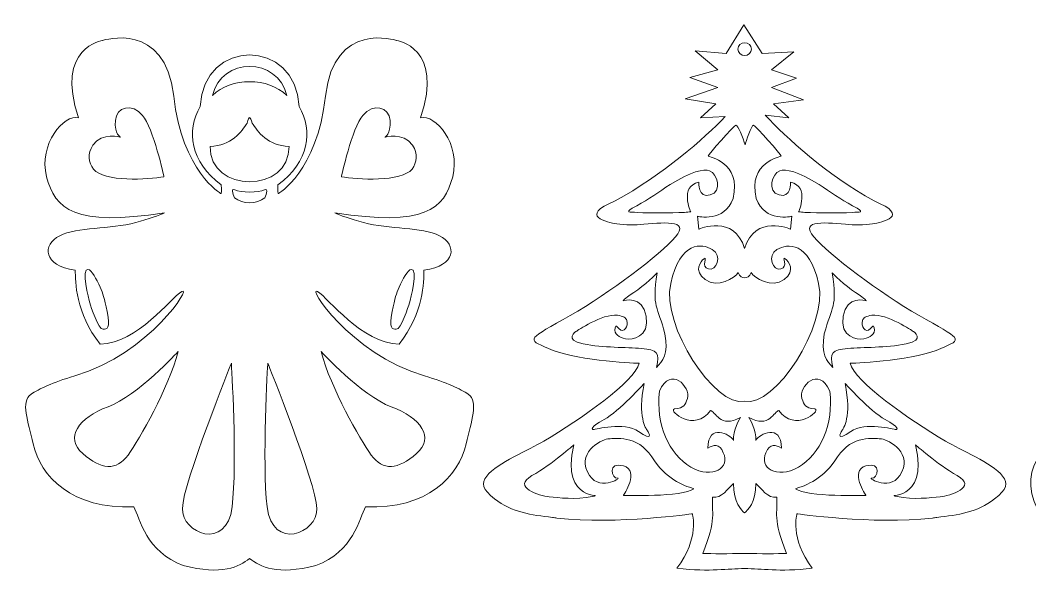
# Model space of a CAD drawing. Header units: millimetres. Extents: x -107 to 108, y -104 to 103.
# Drawn here: x -104.4 to 0.8, y 45 to 103.5 of the extents above; entities that cross this region are included whole.
import ezdxf

# ---------------------------------------------------------------- set-up
doc = ezdxf.new("R2010")
doc.units = ezdxf.units.MM
doc.header["$MEASUREMENT"] = 0
doc.layers.add('layer 1', color=7, linetype='Continuous')

msp = doc.modelspace()

# ---------------------------------------------------------------- linework, layer by layer
at = {"layer": 'layer 1', "color": 233, "lineweight": 9}
for points, knots in [([(-85.6621, 94.4556), (-87.1371, 91.9687), (-86.7101, 88.6769), (-83.4616, 86.3086), (-83.4616, 86.3086), (-83.4084, 85.6109), (-83.4803, 85.3813), (-83.4803, 85.3813), (-83.4803, 85.3813), (-83.4803, 85.3813), (-87.5479, 87.6504), (-88.419, 95.5569), (-88.419, 95.5569), (-89.2898, 103.4635), (-95.8022, 101.3603), (-95.8022, 101.3603), (-95.8022, 101.3603), (-95.8022, 101.3603), (-100.831, 100.6415), (-98.3327, 93.2788), (-98.3327, 93.2788), (-99.8539, 93.7319), (-102.546, 90.5341), (-101.6756, 87.1497), (-101.6756, 87.1497), (-100.805, 83.7654), (-98.7498, 81.9004), (-89.3905, 83.3837), (-89.3905, 83.3837), (-89.8844, 83.1267), (-91.0454, 82.7399), (-92.3779, 82.3736), (-92.3779, 82.3736), (-95.0885, 81.6283), (-98.468, 81.9491), (-100.3037, 80.9951), (-100.3037, 80.9951), (-102.1393, 80.0409), (-102.0858, 77.8617), (-98.6778, 77.4175), (-98.6778, 77.4175), (-98.6833, 76.204), (-98.6802, 72.9681), (-96.0911, 69.6908), (-96.0911, 69.6908), (-92.159, 69.8147), (-88.7353, 74.4753), (-87.591, 75.1839), (-87.591, 75.1839), (-86.4471, 75.8922), (-90.8125, 68.7656), (-98.7424, 66.3841), (-98.7424, 66.3841), (-101.0966, 65.6772), (-102.4775, 65.0303), (-103.2941, 64.4624), (-103.2941, 64.4624), (-104.4263, 63.6745), (-103.6076, 61.6781), (-103.0728, 59.2955), (-103.0728, 59.2955), (-102.3119, 55.907), (-99.0189, 52.4373), (-92.5801, 52.7357), (-92.5801, 52.7357), (-91.9818, 51.5467), (-91.2882, 48.0082), (-87.42, 46.6214), (-87.42, 46.6214), (-83.3522, 45.5509), (-81.635, 46.4771), (-80.5054, 47.3423), (-80.5054, 47.3423), (-79.3756, 46.4771), (-77.6586, 45.5509), (-73.5908, 46.6214), (-73.5908, 46.6214), (-69.7226, 48.0082), (-69.029, 51.5467), (-68.4307, 52.7357), (-68.4307, 52.7357), (-61.992, 52.4373), (-58.699, 55.907), (-57.938, 59.2955), (-57.938, 59.2955), (-57.4032, 61.6781), (-56.5845, 63.6745), (-57.7168, 64.4624), (-57.7168, 64.4624), (-58.5334, 65.0303), (-59.9143, 65.6772), (-62.2684, 66.3841), (-62.2684, 66.3841), (-70.1983, 68.7656), (-74.5638, 75.8922), (-73.4198, 75.1839), (-73.4198, 75.1839), (-72.2757, 74.4753), (-68.852, 69.8147), (-64.9198, 69.6908), (-64.9198, 69.6908), (-62.3306, 72.9681), (-62.3277, 76.204), (-62.333, 77.4175), (-62.333, 77.4175), (-58.925, 77.8617), (-58.8716, 80.0409), (-60.7072, 80.9951), (-60.7072, 80.9951), (-62.5429, 81.9491), (-65.9224, 81.6283), (-68.633, 82.3736), (-68.633, 82.3736), (-69.9654, 82.7399), (-71.1265, 83.1267), (-71.6204, 83.3837), (-71.6204, 83.3837), (-62.261, 81.9004), (-60.2059, 83.7654), (-59.3354, 87.1497), (-59.3354, 87.1497), (-58.4648, 90.5341), (-61.157, 93.7319), (-62.6782, 93.2788), (-62.6782, 93.2788), (-60.1799, 100.6415), (-65.2086, 101.3603), (-65.2086, 101.3603), (-65.2086, 101.3603), (-65.2086, 101.3603), (-71.721, 103.4635), (-72.5919, 95.5569), (-72.5919, 95.5569), (-73.463, 87.6504), (-77.5306, 85.3813), (-77.5306, 85.3813), (-77.5306, 85.3813), (-77.5306, 85.3813), (-77.6024, 85.6109), (-77.5492, 86.3086), (-77.5492, 86.3086), (-74.3008, 88.6769), (-73.8737, 91.9687), (-75.3488, 94.4556), (-75.3488, 94.4556), (-75.6649, 101.6347), (-85.3459, 101.6342), (-85.6621, 94.4556)], [0, 0, 0, 0, 0.02631579, 0.02631579, 0.02631579, 0.02631579, 0.05263158, 0.05263158, 0.05263158, 0.05263158, 0.07894737, 0.07894737, 0.07894737, 0.07894737, 0.10526316, 0.10526316, 0.10526316, 0.10526316, 0.13157895, 0.13157895, 0.13157895, 0.13157895, 0.15789474, 0.15789474, 0.15789474, 0.15789474, 0.18421053, 0.18421053, 0.18421053, 0.18421053, 0.21052632, 0.21052632, 0.21052632, 0.21052632, 0.23684211, 0.23684211, 0.23684211, 0.23684211, 0.26315789, 0.26315789, 0.26315789, 0.26315789, 0.28947368, 0.28947368, 0.28947368, 0.28947368, 0.31578947, 0.31578947, 0.31578947, 0.31578947, 0.34210526, 0.34210526, 0.34210526, 0.34210526, 0.36842105, 0.36842105, 0.36842105, 0.36842105, 0.39473684, 0.39473684, 0.39473684, 0.39473684, 0.42105263, 0.42105263, 0.42105263, 0.42105263, 0.44736842, 0.44736842, 0.44736842, 0.44736842, 0.47368421, 0.47368421, 0.47368421, 0.47368421, 0.5, 0.5, 0.5, 0.5, 0.52631579, 0.52631579, 0.52631579, 0.52631579, 0.55263158, 0.55263158, 0.55263158, 0.55263158, 0.57894737, 0.57894737, 0.57894737, 0.57894737, 0.60526316, 0.60526316, 0.60526316, 0.60526316, 0.63157895, 0.63157895, 0.63157895, 0.63157895, 0.65789474, 0.65789474, 0.65789474, 0.65789474, 0.68421053, 0.68421053, 0.68421053, 0.68421053, 0.71052632, 0.71052632, 0.71052632, 0.71052632, 0.73684211, 0.73684211, 0.73684211, 0.73684211, 0.76315789, 0.76315789, 0.76315789, 0.76315789, 0.78947368, 0.78947368, 0.78947368, 0.78947368, 0.81578947, 0.81578947, 0.81578947, 0.81578947, 0.84210526, 0.84210526, 0.84210526, 0.84210526, 0.86842105, 0.86842105, 0.86842105, 0.86842105, 0.89473684, 0.89473684, 0.89473684, 0.89473684, 0.92105263, 0.92105263, 0.92105263, 0.92105263, 0.94736842, 0.94736842, 0.94736842, 0.94736842, 1, 1, 1, 1]), ([(-76.6381, 95.6214), (-77.5641, 99.642), (-83.4467, 99.6418), (-84.3727, 95.6214), (-84.3727, 95.6214), (-82.4508, 97.532), (-78.5601, 97.5315), (-76.6381, 95.6214)], [0, 0, 0, 0, 0.33333333, 0.33333333, 0.33333333, 0.33333333, 1, 1, 1, 1]), ([(-89.4375, 87.1431), (-89.4375, 87.1431), (-90.5507, 92.2256), (-91.658, 93.5398), (-91.658, 93.5398), (-92.7653, 94.8539), (-94.401, 94.4329), (-94.5052, 92.9965), (-94.5052, 92.9965), (-94.6096, 91.5602), (-93.9561, 91.2586), (-93.9561, 91.2586), (-93.9561, 91.2586), (-93.9561, 91.2586), (-95.8593, 91.8546), (-96.8545, 90.426), (-96.8545, 90.426), (-97.4454, 89.5778), (-97.3112, 88.6016), (-96.7952, 87.9411), (-96.7952, 87.9411), (-95.7288, 86.5755), (-91.0466, 86.8505), (-89.4375, 87.1431)], [0, 0, 0, 0, 0.14285714, 0.14285714, 0.14285714, 0.14285714, 0.28571429, 0.28571429, 0.28571429, 0.28571429, 0.42857143, 0.42857143, 0.42857143, 0.42857143, 0.57142857, 0.57142857, 0.57142857, 0.57142857, 0.71428571, 0.71428571, 0.71428571, 0.71428571, 1, 1, 1, 1]), ([(-70.9343, 87.1431), (-70.9343, 87.1431), (-69.8212, 92.2256), (-68.7138, 93.5398), (-68.7138, 93.5398), (-67.6065, 94.8539), (-65.9708, 94.4329), (-65.8666, 92.9965), (-65.8666, 92.9965), (-65.7623, 91.5602), (-66.4158, 91.2586), (-66.4158, 91.2586), (-66.4158, 91.2586), (-66.4158, 91.2586), (-64.5125, 91.8546), (-63.5173, 90.426), (-63.5173, 90.426), (-62.9265, 89.5778), (-63.0606, 88.6016), (-63.5766, 87.9411), (-63.5766, 87.9411), (-64.6431, 86.5755), (-69.3251, 86.8505), (-70.9343, 87.1431)], [0, 0, 0, 0, 0.14285714, 0.14285714, 0.14285714, 0.14285714, 0.28571429, 0.28571429, 0.28571429, 0.28571429, 0.42857143, 0.42857143, 0.42857143, 0.42857143, 0.57142857, 0.57142857, 0.57142857, 0.57142857, 0.71428571, 0.71428571, 0.71428571, 0.71428571, 1, 1, 1, 1]), ([(-80.2317, 92.7449), (-79.7252, 91.8587), (-78.5458, 90.3419), (-76.3973, 90.3066), (-76.3973, 90.3066), (-76.2778, 85.4006), (-84.7331, 85.4003), (-84.6137, 90.3066), (-84.6137, 90.3066), (-82.465, 90.3419), (-81.2857, 91.8587), (-80.7792, 92.7449), (-80.7792, 92.7449), (-80.4873, 93.5377), (-80.4904, 93.4463), (-80.2317, 92.7449)], [0, 0, 0, 0, 0.2, 0.2, 0.2, 0.2, 0.4, 0.4, 0.4, 0.4, 0.6, 0.6, 0.6, 0.6, 1, 1, 1, 1]), ([(-78.9588, 85.7824), (-78.4461, 86.0579), (-78.922, 84.9558), (-78.922, 84.9558), (-78.922, 84.9558), (-79.7937, 84.2568), (-81.2173, 84.2566), (-82.0888, 84.9558), (-82.0888, 84.9558), (-82.0888, 84.9558), (-82.5648, 86.0579), (-82.052, 85.7824), (-82.052, 85.7824), (-81.4459, 85.4568), (-79.5647, 85.4566), (-78.9588, 85.7824)], [0, 0, 0, 0, 0.2, 0.2, 0.2, 0.2, 0.4, 0.4, 0.4, 0.4, 0.6, 0.6, 0.6, 0.6, 1, 1, 1, 1]), ([(-96.0875, 75.6338), (-96.4777, 76.4887), (-96.9797, 77.4188), (-97.3589, 77.4869), (-97.3589, 77.4869), (-98.0729, 77.6154), (-97.2859, 74.3642), (-97.1759, 73.9968), (-97.1759, 73.9968), (-97.0659, 73.6293), (-96.2602, 71.1864), (-95.7842, 71.2415), (-95.7842, 71.2415), (-95.3752, 71.2886), (-94.9907, 71.2572), (-95.3687, 73.0982), (-95.3687, 73.0982), (-95.6629, 74.5304), (-95.7838, 74.9687), (-96.0875, 75.6338)], [0, 0, 0, 0, 0.16666667, 0.16666667, 0.16666667, 0.16666667, 0.33333333, 0.33333333, 0.33333333, 0.33333333, 0.5, 0.5, 0.5, 0.5, 0.66666667, 0.66666667, 0.66666667, 0.66666667, 1, 1, 1, 1]), ([(-64.9234, 75.6338), (-64.5331, 76.4887), (-64.0312, 77.4188), (-63.6519, 77.4869), (-63.6519, 77.4869), (-62.9379, 77.6154), (-63.725, 74.3642), (-63.835, 73.9968), (-63.835, 73.9968), (-63.945, 73.6293), (-64.7507, 71.1864), (-65.2267, 71.2415), (-65.2267, 71.2415), (-65.6357, 71.2886), (-66.0201, 71.2572), (-65.6421, 73.0982), (-65.6421, 73.0982), (-65.348, 74.5304), (-65.2271, 74.9687), (-64.9234, 75.6338)], [0, 0, 0, 0, 0.16666667, 0.16666667, 0.16666667, 0.16666667, 0.33333333, 0.33333333, 0.33333333, 0.33333333, 0.5, 0.5, 0.5, 0.5, 0.66666667, 0.66666667, 0.66666667, 0.66666667, 1, 1, 1, 1]), ([(-87.947, 68.9268), (-87.947, 68.9268), (-92.1951, 64.2979), (-95.2714, 63.159), (-95.2714, 63.159), (-98.3477, 62.0199), (-99.8125, 59.9258), (-97.9083, 58.2727), (-97.9083, 58.2727), (-96.0039, 56.6195), (-94.3926, 56.4356), (-93.184, 58.1257), (-93.184, 58.1257), (-91.9754, 59.8158), (-88.9723, 65.0692), (-87.947, 68.9268)], [0, 0, 0, 0, 0.2, 0.2, 0.2, 0.2, 0.4, 0.4, 0.4, 0.4, 0.6, 0.6, 0.6, 0.6, 1, 1, 1, 1]), ([(-73.0639, 68.9268), (-73.0639, 68.9268), (-68.8158, 64.2979), (-65.7394, 63.159), (-65.7394, 63.159), (-62.6631, 62.0199), (-61.1983, 59.9258), (-63.1026, 58.2727), (-63.1026, 58.2727), (-65.0069, 56.6195), (-66.6183, 56.4356), (-67.8269, 58.1257), (-67.8269, 58.1257), (-69.0355, 59.8158), (-72.0386, 65.0692), (-73.0639, 68.9268)], [0, 0, 0, 0, 0.2, 0.2, 0.2, 0.2, 0.4, 0.4, 0.4, 0.4, 0.6, 0.6, 0.6, 0.6, 1, 1, 1, 1]), ([(-82.4046, 67.6977), (-82.4046, 67.6977), (-87.447, 55.2011), (-87.5202, 52.5702), (-87.5202, 52.5702), (-87.5933, 49.9393), (-82.8874, 48.112), (-82.3315, 52.7164), (-82.3315, 52.7164), (-81.7756, 57.3208), (-82.4046, 67.6977), (-82.4046, 67.6977)], [0, 0, 0, 0, 0.25, 0.25, 0.25, 0.25, 0.5, 0.5, 0.5, 0.5, 1, 1, 1, 1]), ([(-78.6062, 67.6977), (-78.6062, 67.6977), (-73.5638, 55.2011), (-73.4907, 52.5702), (-73.4907, 52.5702), (-73.4176, 49.9393), (-78.1234, 48.112), (-78.6793, 52.7164), (-78.6793, 52.7164), (-79.2353, 57.3208), (-78.6062, 67.6977), (-78.6062, 67.6977)], [0, 0, 0, 0, 0.25, 0.25, 0.25, 0.25, 0.5, 0.5, 0.5, 0.5, 1, 1, 1, 1])]:
    msp.add_open_spline(points, degree=3, knots=knots, dxfattribs=at)
at = {"layer": 'layer 1', "color": 242, "lineweight": 9}
for points, knots in [([(-35.9482, 46.3189), (-32.3501, 45.9299), (-30.6908, 46.295), (-28.8904, 46.295), (-28.8904, 46.295), (-27.09, 46.295), (-25.4371, 45.9299), (-21.8389, 46.3189), (-21.8389, 46.3189), (-24.2186, 49.4832), (-23.4352, 52.0063), (-23.4352, 52.0063), (-23.4352, 52.0063), (-23.4352, 52.0063), (-15.6041, 50.8633), (-9.315, 51.5642), (-9.315, 51.5642), (-9.164, 51.5809), (-9.0137, 51.599), (-8.8648, 51.6179), (-8.8648, 51.6179), (-6.6174, 51.904), (-4.67, 52.1212), (-2.8281, 53.5665), (-2.8281, 53.5665), (-1.5623, 54.5599), (-1.3703, 55.1775), (-1.9966, 55.9392), (-1.9966, 55.9392), (-3.1307, 57.3185), (-6.3923, 58.6638), (-7.9556, 59.5824), (-7.9556, 59.5824), (-11.8646, 61.8795), (-17.367, 65.7685), (-17.9072, 67.6953), (-17.9072, 67.6953), (-17.9072, 67.6953), (-11.7086, 67.9258), (-8.9394, 69.0422), (-8.9394, 69.0422), (-6.1705, 70.1589), (-6.0537, 70.0763), (-9.965, 72.2455), (-9.965, 72.2455), (-13.8762, 74.4146), (-19.2878, 78.3707), (-21.3346, 80.4899), (-21.3346, 80.4899), (-23.5208, 82.6491), (-20.7926, 82.4026), (-18.3686, 82.1873), (-18.3686, 82.1873), (-17.4991, 82.11), (-16.4313, 82.1096), (-15.5559, 82.2417), (-15.5559, 82.2417), (-14.6005, 82.3858), (-11.4789, 83.0118), (-15.4043, 84.6241), (-15.4043, 84.6241), (-20.3373, 87.3404), (-24.5985, 91.2622), (-26.7383, 93.56), (-26.7383, 93.56), (-26.7383, 93.56), (-24.2861, 93.2717), (-24.2861, 93.2717), (-24.2861, 93.2717), (-24.2861, 93.2717), (-25.8742, 94.7434), (-25.8742, 94.7434), (-25.8742, 94.7434), (-25.8742, 94.7434), (-22.7432, 95.1691), (-22.7432, 95.1691), (-22.7432, 95.1691), (-22.7432, 95.1691), (-26.1061, 96.4565), (-26.1061, 96.4565), (-26.1061, 96.4565), (-26.1061, 96.4565), (-23.485, 97.4148), (-23.485, 97.4148), (-23.485, 97.4148), (-23.485, 97.4148), (-26.0837, 98.2763), (-26.0837, 98.2763), (-26.0837, 98.2763), (-26.0837, 98.2763), (-23.775, 100.1617), (-23.775, 100.1617), (-23.775, 100.1617), (-23.775, 100.1617), (-27.066, 99.9797), (-27.066, 99.9797), (-27.066, 99.9797), (-27.066, 99.9797), (-28.9697, 102.981), (-28.9697, 102.981), (-28.9697, 102.981), (-28.9697, 102.981), (-30.8206, 99.9797), (-30.8206, 99.9797), (-30.8206, 99.9797), (-30.8206, 99.9797), (-34.0463, 100.28), (-34.0463, 100.28), (-34.0463, 100.28), (-34.0463, 100.28), (-31.6834, 98.2962), (-31.6834, 98.2962), (-31.6834, 98.2962), (-31.6834, 98.2962), (-34.6203, 97.4748), (-34.6203, 97.4748), (-34.6203, 97.4748), (-34.6203, 97.4748), (-31.6812, 96.4565), (-31.6812, 96.4565), (-31.6812, 96.4565), (-31.6812, 96.4565), (-35.1108, 95.2759), (-35.1108, 95.2759), (-35.1108, 95.2759), (-35.1108, 95.2759), (-31.913, 94.7434), (-31.913, 94.7434), (-31.913, 94.7434), (-31.913, 94.7434), (-33.5011, 93.2717), (-33.5011, 93.2717), (-33.5011, 93.2717), (-33.5011, 93.2717), (-30.9291, 93.4261), (-30.9291, 93.4261), (-30.9291, 93.4261), (-33.0689, 91.1281), (-37.4499, 87.3404), (-42.3829, 84.6241), (-42.3829, 84.6241), (-46.3083, 83.0118), (-43.1866, 82.3858), (-42.2313, 82.2417), (-42.2313, 82.2417), (-41.3558, 82.1096), (-40.2881, 82.11), (-39.4187, 82.1873), (-39.4187, 82.1873), (-36.9945, 82.4026), (-34.2664, 82.6491), (-36.4525, 80.4899), (-36.4525, 80.4899), (-38.4994, 78.3707), (-43.9109, 74.4146), (-47.8223, 72.2455), (-47.8223, 72.2455), (-51.7336, 70.0763), (-51.6167, 70.1589), (-48.8476, 69.0422), (-48.8476, 69.0422), (-46.0786, 67.9258), (-39.8799, 67.6953), (-39.8799, 67.6953), (-39.8799, 67.6953), (-40.4202, 65.7685), (-45.9227, 61.8795), (-49.8315, 59.5824), (-49.8315, 59.5824), (-51.395, 58.6638), (-54.6565, 57.3185), (-55.7906, 55.9392), (-55.7906, 55.9392), (-56.4169, 55.1775), (-56.2248, 54.5599), (-54.959, 53.5665), (-54.959, 53.5665), (-53.1171, 52.1212), (-51.1699, 51.904), (-48.9224, 51.6179), (-48.9224, 51.6179), (-48.7735, 51.599), (-48.6232, 51.5809), (-48.4722, 51.5642), (-48.4722, 51.5642), (-42.1831, 50.8633), (-34.352, 52.0063), (-34.352, 52.0063), (-34.352, 52.0063), (-34.352, 52.0063), (-33.5687, 49.4832), (-35.9482, 46.3189)], [0, 0, 0, 0, 0.02040816, 0.02040816, 0.02040816, 0.02040816, 0.04081633, 0.04081633, 0.04081633, 0.04081633, 0.06122449, 0.06122449, 0.06122449, 0.06122449, 0.08163265, 0.08163265, 0.08163265, 0.08163265, 0.10204082, 0.10204082, 0.10204082, 0.10204082, 0.12244898, 0.12244898, 0.12244898, 0.12244898, 0.14285714, 0.14285714, 0.14285714, 0.14285714, 0.16326531, 0.16326531, 0.16326531, 0.16326531, 0.18367347, 0.18367347, 0.18367347, 0.18367347, 0.20408163, 0.20408163, 0.20408163, 0.20408163, 0.2244898, 0.2244898, 0.2244898, 0.2244898, 0.24489796, 0.24489796, 0.24489796, 0.24489796, 0.26530612, 0.26530612, 0.26530612, 0.26530612, 0.28571429, 0.28571429, 0.28571429, 0.28571429, 0.30612245, 0.30612245, 0.30612245, 0.30612245, 0.32653061, 0.32653061, 0.32653061, 0.32653061, 0.34693878, 0.34693878, 0.34693878, 0.34693878, 0.36734694, 0.36734694, 0.36734694, 0.36734694, 0.3877551, 0.3877551, 0.3877551, 0.3877551, 0.40816327, 0.40816327, 0.40816327, 0.40816327, 0.42857143, 0.42857143, 0.42857143, 0.42857143, 0.44897959, 0.44897959, 0.44897959, 0.44897959, 0.46938776, 0.46938776, 0.46938776, 0.46938776, 0.48979592, 0.48979592, 0.48979592, 0.48979592, 0.51020408, 0.51020408, 0.51020408, 0.51020408, 0.53061224, 0.53061224, 0.53061224, 0.53061224, 0.55102041, 0.55102041, 0.55102041, 0.55102041, 0.57142857, 0.57142857, 0.57142857, 0.57142857, 0.59183673, 0.59183673, 0.59183673, 0.59183673, 0.6122449, 0.6122449, 0.6122449, 0.6122449, 0.63265306, 0.63265306, 0.63265306, 0.63265306, 0.65306122, 0.65306122, 0.65306122, 0.65306122, 0.67346939, 0.67346939, 0.67346939, 0.67346939, 0.69387755, 0.69387755, 0.69387755, 0.69387755, 0.71428571, 0.71428571, 0.71428571, 0.71428571, 0.73469388, 0.73469388, 0.73469388, 0.73469388, 0.75510204, 0.75510204, 0.75510204, 0.75510204, 0.7755102, 0.7755102, 0.7755102, 0.7755102, 0.79591837, 0.79591837, 0.79591837, 0.79591837, 0.81632653, 0.81632653, 0.81632653, 0.81632653, 0.83673469, 0.83673469, 0.83673469, 0.83673469, 0.85714286, 0.85714286, 0.85714286, 0.85714286, 0.87755102, 0.87755102, 0.87755102, 0.87755102, 0.89795918, 0.89795918, 0.89795918, 0.89795918, 0.91836735, 0.91836735, 0.91836735, 0.91836735, 0.93877551, 0.93877551, 0.93877551, 0.93877551, 0.95918367, 0.95918367, 0.95918367, 0.95918367, 1, 1, 1, 1]), ([(-28.8935, 101.1171), (-28.5074, 101.1171), (-28.1945, 100.8173), (-28.1945, 100.4477), (-28.1945, 100.4477), (-28.1945, 100.0781), (-28.5074, 99.7785), (-28.8935, 99.7785), (-28.8935, 99.7785), (-29.2796, 99.7785), (-29.5926, 100.0781), (-29.5926, 100.4477), (-29.5926, 100.4477), (-29.5926, 100.8173), (-29.2796, 101.1171), (-28.8935, 101.1171)], [0, 0, 0, 0, 0.2, 0.2, 0.2, 0.2, 0.4, 0.4, 0.4, 0.4, 0.6, 0.6, 0.6, 0.6, 1, 1, 1, 1]), ([(-27.9798, 92.5153), (-27.7424, 92.4689), (-25.0795, 89.4041), (-25.0822, 89.3044), (-25.0822, 89.3044), (-25.0848, 89.2047), (-28.6154, 88.7437), (-27.6873, 84.8683), (-27.6873, 84.8683), (-26.8029, 82.3309), (-23.966, 83.0217), (-23.966, 83.0217), (-23.966, 83.0217), (-23.966, 83.0217), (-24.1212, 81.6762), (-24.1212, 81.6762), (-24.1212, 81.6762), (-24.1212, 81.6762), (-27.8067, 83.3095), (-28.8968, 79.6519), (-28.8968, 79.6519), (-29.9868, 83.3095), (-33.666, 81.6762), (-33.666, 81.6762), (-33.666, 81.6762), (-33.666, 81.6762), (-33.8211, 83.0217), (-33.8211, 83.0217), (-33.8211, 83.0217), (-33.8211, 83.0217), (-30.9843, 82.3309), (-30.0998, 84.8683), (-30.0998, 84.8683), (-29.1717, 88.7437), (-32.7023, 89.2047), (-32.705, 89.3044), (-32.705, 89.3044), (-32.7077, 89.4041), (-30.0448, 92.4689), (-29.8073, 92.5153), (-29.8073, 92.5153), (-29.6442, 92.547), (-29.0351, 91.2004), (-28.8527, 90.4519), (-28.8527, 90.4519), (-28.7868, 90.8044), (-28.1428, 92.547), (-27.9798, 92.5153)], [0, 0, 0, 0, 0.07692308, 0.07692308, 0.07692308, 0.07692308, 0.15384615, 0.15384615, 0.15384615, 0.15384615, 0.23076923, 0.23076923, 0.23076923, 0.23076923, 0.30769231, 0.30769231, 0.30769231, 0.30769231, 0.38461538, 0.38461538, 0.38461538, 0.38461538, 0.46153846, 0.46153846, 0.46153846, 0.46153846, 0.53846154, 0.53846154, 0.53846154, 0.53846154, 0.61538462, 0.61538462, 0.61538462, 0.61538462, 0.69230769, 0.69230769, 0.69230769, 0.69230769, 0.76923077, 0.76923077, 0.76923077, 0.76923077, 0.84615385, 0.84615385, 0.84615385, 0.84615385, 1, 1, 1, 1]), ([(-33.6659, 86.5646), (-33.6659, 86.5646), (-33.7594, 84.8658), (-32.4765, 85.2396), (-32.4765, 85.2396), (-31.1935, 85.6133), (-31.7608, 87.474), (-32.5445, 87.7721), (-32.5445, 87.7721), (-33.1495, 87.9911), (-34.4799, 87.7025), (-36.6528, 86.3298), (-36.6528, 86.3298), (-37.8481, 85.5749), (-38.8944, 84.782), (-40.1486, 84.123), (-40.1486, 84.123), (-41.653, 83.3327), (-40.8247, 83.4898), (-40.1061, 83.4182), (-40.1061, 83.4182), (-38.4864, 83.3136), (-36.7912, 83.3907), (-35.155, 83.4268), (-35.155, 83.4268), (-34.9385, 83.4314), (-34.727, 83.4714), (-34.5183, 83.4885), (-34.5183, 83.4885), (-34.5183, 83.4885), (-35.7236, 86.1501), (-33.6659, 86.5646)], [0, 0, 0, 0, 0.11111111, 0.11111111, 0.11111111, 0.11111111, 0.22222222, 0.22222222, 0.22222222, 0.22222222, 0.33333333, 0.33333333, 0.33333333, 0.33333333, 0.44444444, 0.44444444, 0.44444444, 0.44444444, 0.55555556, 0.55555556, 0.55555556, 0.55555556, 0.66666667, 0.66666667, 0.66666667, 0.66666667, 0.77777778, 0.77777778, 0.77777778, 0.77777778, 1, 1, 1, 1]), ([(-24.1213, 86.5646), (-24.1213, 86.5646), (-24.0276, 84.8658), (-25.3107, 85.2396), (-25.3107, 85.2396), (-26.5936, 85.6133), (-26.0264, 87.474), (-25.2427, 87.7721), (-25.2427, 87.7721), (-24.6377, 87.9911), (-23.3073, 87.7025), (-21.1345, 86.3298), (-21.1345, 86.3298), (-19.939, 85.5749), (-18.8929, 84.782), (-17.6386, 84.123), (-17.6386, 84.123), (-16.1342, 83.3327), (-16.9625, 83.4898), (-17.6811, 83.4182), (-17.6811, 83.4182), (-19.3008, 83.3136), (-20.9959, 83.3907), (-22.6321, 83.4268), (-22.6321, 83.4268), (-22.8486, 83.4314), (-23.0601, 83.4714), (-23.2689, 83.4885), (-23.2689, 83.4885), (-23.2689, 83.4885), (-22.0636, 86.1501), (-24.1213, 86.5646)], [0, 0, 0, 0, 0.11111111, 0.11111111, 0.11111111, 0.11111111, 0.22222222, 0.22222222, 0.22222222, 0.22222222, 0.33333333, 0.33333333, 0.33333333, 0.33333333, 0.44444444, 0.44444444, 0.44444444, 0.44444444, 0.55555556, 0.55555556, 0.55555556, 0.55555556, 0.66666667, 0.66666667, 0.66666667, 0.66666667, 0.77777778, 0.77777778, 0.77777778, 0.77777778, 1, 1, 1, 1]), ([(-28.8904, 76.6072), (-28.6519, 76.5857), (-28.4025, 76.7087), (-28.2132, 77.1557), (-28.2132, 77.1557), (-27.9103, 76.557), (-26.0502, 75.4811), (-24.7916, 76.4251), (-24.7916, 76.4251), (-23.5327, 77.369), (-24.2828, 78.3272), (-24.6735, 78.597), (-24.6735, 78.597), (-25.0641, 78.867), (-24.2978, 77.7686), (-25.1199, 77.5314), (-25.1199, 77.5314), (-25.9418, 77.2941), (-26.5948, 78.908), (-25.523, 79.5579), (-25.523, 79.5579), (-24.4512, 80.2076), (-22.1855, 80.4195), (-21.1821, 76.0088), (-21.1821, 76.0088), (-20.1786, 71.5983), (-25.7846, 63.0455), (-28.8968, 63.7325), (-28.8968, 63.7325), (-32.0091, 63.0455), (-37.5979, 71.645), (-36.6051, 76.0088), (-36.6051, 76.0088), (-35.591, 80.4663), (-33.3361, 80.2076), (-32.2641, 79.5579), (-32.2641, 79.5579), (-31.1924, 78.908), (-31.8453, 77.2941), (-32.6673, 77.5314), (-32.6673, 77.5314), (-33.4893, 77.7686), (-32.723, 78.867), (-33.1137, 78.597), (-33.1137, 78.597), (-33.5044, 78.3272), (-34.2544, 77.369), (-32.9957, 76.4251), (-32.9957, 76.4251), (-31.737, 75.4811), (-29.8768, 76.557), (-29.5738, 77.1557), (-29.5738, 77.1557), (-29.3846, 76.7087), (-29.1287, 76.5857), (-28.8904, 76.6072)], [0, 0, 0, 0, 0.06666667, 0.06666667, 0.06666667, 0.06666667, 0.13333333, 0.13333333, 0.13333333, 0.13333333, 0.2, 0.2, 0.2, 0.2, 0.26666667, 0.26666667, 0.26666667, 0.26666667, 0.33333333, 0.33333333, 0.33333333, 0.33333333, 0.4, 0.4, 0.4, 0.4, 0.46666667, 0.46666667, 0.46666667, 0.46666667, 0.53333333, 0.53333333, 0.53333333, 0.53333333, 0.6, 0.6, 0.6, 0.6, 0.66666667, 0.66666667, 0.66666667, 0.66666667, 0.73333333, 0.73333333, 0.73333333, 0.73333333, 0.8, 0.8, 0.8, 0.8, 0.86666667, 0.86666667, 0.86666667, 0.86666667, 1, 1, 1, 1]), ([(-38.027, 77.1082), (-38.027, 77.1082), (-39.3438, 75.7755), (-40.4587, 75.0672), (-40.4587, 75.0672), (-41.5737, 74.3588), (-41.55, 74.2198), (-41.55, 74.2198), (-41.55, 74.2198), (-41.55, 74.2198), (-39.5374, 74.8326), (-39.1594, 72.6076), (-39.1594, 72.6076), (-38.7813, 70.3828), (-40.6439, 70.1132), (-41.3043, 70.2552), (-41.3043, 70.2552), (-41.9646, 70.3971), (-42.5491, 70.6806), (-42.3894, 71.4034), (-42.3894, 71.4034), (-42.3046, 71.7873), (-42.2172, 71.5099), (-42.0079, 71.307), (-42.0079, 71.307), (-41.4402, 70.7565), (-41.0108, 71.593), (-41.1655, 72.1449), (-41.1655, 72.1449), (-41.2408, 72.414), (-41.5715, 72.6197), (-42.166, 72.7066), (-42.166, 72.7066), (-43.7224, 72.8842), (-46.4377, 71.0352), (-46.4377, 71.0352), (-46.4377, 71.0352), (-46.4377, 71.0352), (-47.8658, 70.1388), (-45.7259, 69.7173), (-45.7259, 69.7173), (-43.5862, 69.2959), (-41.2608, 69.3782), (-39.6459, 69.242), (-39.6459, 69.242), (-38.031, 69.1058), (-37.6651, 68.8162), (-38.1009, 67.268), (-38.1009, 67.268), (-37.4615, 67.9038), (-36.805, 68.6399), (-37.2002, 70.7646), (-37.2002, 70.7646), (-37.9542, 73.6577), (-38.5871, 73.5209), (-38.027, 77.1082)], [0, 0, 0, 0, 0.06666667, 0.06666667, 0.06666667, 0.06666667, 0.13333333, 0.13333333, 0.13333333, 0.13333333, 0.2, 0.2, 0.2, 0.2, 0.26666667, 0.26666667, 0.26666667, 0.26666667, 0.33333333, 0.33333333, 0.33333333, 0.33333333, 0.4, 0.4, 0.4, 0.4, 0.46666667, 0.46666667, 0.46666667, 0.46666667, 0.53333333, 0.53333333, 0.53333333, 0.53333333, 0.6, 0.6, 0.6, 0.6, 0.66666667, 0.66666667, 0.66666667, 0.66666667, 0.73333333, 0.73333333, 0.73333333, 0.73333333, 0.8, 0.8, 0.8, 0.8, 0.86666667, 0.86666667, 0.86666667, 0.86666667, 1, 1, 1, 1]), ([(-19.7602, 77.1082), (-19.7602, 77.1082), (-18.4432, 75.7755), (-17.3284, 75.0672), (-17.3284, 75.0672), (-16.2135, 74.3588), (-16.2371, 74.2198), (-16.2371, 74.2198), (-16.2371, 74.2198), (-16.2371, 74.2198), (-18.2499, 74.8326), (-18.6279, 72.6076), (-18.6279, 72.6076), (-19.0059, 70.3828), (-17.1431, 70.1132), (-16.4829, 70.2552), (-16.4829, 70.2552), (-15.8226, 70.3971), (-15.2381, 70.6806), (-15.3977, 71.4034), (-15.3977, 71.4034), (-15.4825, 71.7873), (-15.5699, 71.5099), (-15.7791, 71.307), (-15.7791, 71.307), (-16.347, 70.7565), (-16.7764, 71.593), (-16.6216, 72.1449), (-16.6216, 72.1449), (-16.5462, 72.414), (-16.2157, 72.6197), (-15.6212, 72.7066), (-15.6212, 72.7066), (-14.0649, 72.8842), (-11.3495, 71.0352), (-11.3495, 71.0352), (-11.3495, 71.0352), (-11.3495, 71.0352), (-9.9214, 70.1388), (-12.0613, 69.7173), (-12.0613, 69.7173), (-14.2011, 69.2959), (-16.5263, 69.3782), (-18.1413, 69.242), (-18.1413, 69.242), (-19.7561, 69.1058), (-20.1221, 68.8162), (-19.6863, 67.268), (-19.6863, 67.268), (-20.3257, 67.9038), (-20.9822, 68.6399), (-20.587, 70.7646), (-20.587, 70.7646), (-19.833, 73.6577), (-19.2, 73.5209), (-19.7602, 77.1082)], [0, 0, 0, 0, 0.06666667, 0.06666667, 0.06666667, 0.06666667, 0.13333333, 0.13333333, 0.13333333, 0.13333333, 0.2, 0.2, 0.2, 0.2, 0.26666667, 0.26666667, 0.26666667, 0.26666667, 0.33333333, 0.33333333, 0.33333333, 0.33333333, 0.4, 0.4, 0.4, 0.4, 0.46666667, 0.46666667, 0.46666667, 0.46666667, 0.53333333, 0.53333333, 0.53333333, 0.53333333, 0.6, 0.6, 0.6, 0.6, 0.66666667, 0.66666667, 0.66666667, 0.66666667, 0.73333333, 0.73333333, 0.73333333, 0.73333333, 0.8, 0.8, 0.8, 0.8, 0.86666667, 0.86666667, 0.86666667, 0.86666667, 1, 1, 1, 1]), ([(-29.3276, 62.0556), (-29.3276, 62.0556), (-30.1835, 60.5958), (-30.0589, 59.6613), (-30.0589, 59.6613), (-30.3941, 60.2909), (-32.6951, 61.5261), (-32.7227, 58.8514), (-32.7227, 58.8514), (-32.1454, 59.2061), (-31.5036, 59.3831), (-31.1185, 58.3756), (-31.1185, 58.3756), (-30.381, 56.8388), (-32.1969, 55.5727), (-34.4996, 56.8679), (-34.4996, 56.8679), (-36.8022, 58.1631), (-38.1758, 61.3578), (-37.7771, 64.7746), (-37.7771, 64.7746), (-36.6038, 67.4939), (-34.5258, 65.2487), (-34.8508, 64.0226), (-34.8508, 64.0226), (-35.1112, 63.3347), (-35.1728, 63.046), (-36.2145, 62.9483), (-36.2145, 62.9483), (-36.8947, 62.7204), (-34.1184, 60.4503), (-32.4501, 62.7699), (-32.4501, 62.7699), (-31.9713, 62.7231), (-31.4606, 60.8449), (-29.3276, 62.0556)], [0, 0, 0, 0, 0.1, 0.1, 0.1, 0.1, 0.2, 0.2, 0.2, 0.2, 0.3, 0.3, 0.3, 0.3, 0.4, 0.4, 0.4, 0.4, 0.5, 0.5, 0.5, 0.5, 0.6, 0.6, 0.6, 0.6, 0.7, 0.7, 0.7, 0.7, 0.8, 0.8, 0.8, 0.8, 1, 1, 1, 1]), ([(-28.4596, 62.0556), (-28.4596, 62.0556), (-27.6036, 60.5958), (-27.7284, 59.6613), (-27.7284, 59.6613), (-27.3932, 60.2909), (-25.0921, 61.5261), (-25.0646, 58.8514), (-25.0646, 58.8514), (-25.6418, 59.2061), (-26.2836, 59.3831), (-26.6688, 58.3756), (-26.6688, 58.3756), (-27.4062, 56.8388), (-25.5903, 55.5727), (-23.2876, 56.8679), (-23.2876, 56.8679), (-20.9851, 58.1631), (-19.6113, 61.3578), (-20.01, 64.7746), (-20.01, 64.7746), (-21.1834, 67.4939), (-23.2614, 65.2487), (-22.9364, 64.0226), (-22.9364, 64.0226), (-22.6761, 63.3347), (-22.6144, 63.046), (-21.5727, 62.9483), (-21.5727, 62.9483), (-20.8925, 62.7204), (-23.6688, 60.4503), (-25.3371, 62.7699), (-25.3371, 62.7699), (-25.8158, 62.7231), (-26.3266, 60.8449), (-28.4596, 62.0556)], [0, 0, 0, 0, 0.1, 0.1, 0.1, 0.1, 0.2, 0.2, 0.2, 0.2, 0.3, 0.3, 0.3, 0.3, 0.4, 0.4, 0.4, 0.4, 0.5, 0.5, 0.5, 0.5, 0.6, 0.6, 0.6, 0.6, 0.7, 0.7, 0.7, 0.7, 0.8, 0.8, 0.8, 0.8, 1, 1, 1, 1]), ([(-39.369, 65.5975), (-39.369, 65.5975), (-41.9963, 62.6933), (-43.5449, 61.8335), (-43.5449, 61.8335), (-45.0933, 60.9736), (-44.8096, 60.7818), (-44.6507, 60.786), (-44.6507, 60.786), (-44.4917, 60.7903), (-41.4712, 61.6496), (-39.9503, 60.5729), (-39.9503, 60.5729), (-38.4294, 59.4964), (-38.831, 60.3836), (-39.0176, 60.6579), (-39.0176, 60.6579), (-39.2039, 60.9323), (-40.0693, 62.0466), (-39.369, 65.5975)], [0, 0, 0, 0, 0.16666667, 0.16666667, 0.16666667, 0.16666667, 0.33333333, 0.33333333, 0.33333333, 0.33333333, 0.5, 0.5, 0.5, 0.5, 0.66666667, 0.66666667, 0.66666667, 0.66666667, 1, 1, 1, 1]), ([(-18.4181, 65.5975), (-18.4181, 65.5975), (-15.7908, 62.6933), (-14.2424, 61.8335), (-14.2424, 61.8335), (-12.6938, 60.9736), (-12.9775, 60.7818), (-13.1366, 60.786), (-13.1366, 60.786), (-13.2955, 60.7903), (-16.316, 61.6496), (-17.837, 60.5729), (-17.837, 60.5729), (-19.3577, 59.4964), (-18.9561, 60.3836), (-18.7696, 60.6579), (-18.7696, 60.6579), (-18.5831, 60.9323), (-17.7178, 62.0466), (-18.4181, 65.5975)], [0, 0, 0, 0, 0.16666667, 0.16666667, 0.16666667, 0.16666667, 0.33333333, 0.33333333, 0.33333333, 0.33333333, 0.5, 0.5, 0.5, 0.5, 0.66666667, 0.66666667, 0.66666667, 0.66666667, 1, 1, 1, 1]), ([(-34.2005, 54.621), (-35.3299, 53.7126), (-41.5422, 53.9248), (-41.5422, 53.9248), (-41.5422, 53.9248), (-41.5422, 53.9248), (-39.7813, 56.5065), (-41.5252, 56.9985), (-41.5252, 56.9985), (-43.2691, 57.4905), (-42.7212, 55.6095), (-42.1668, 55.7041), (-42.1668, 55.7041), (-41.6124, 55.7989), (-44.2527, 54.1115), (-45.2883, 56.3785), (-45.2883, 56.3785), (-46.3238, 58.6458), (-43.551, 59.8378), (-43.0336, 59.8317), (-43.0336, 59.8317), (-42.5163, 59.8257), (-40.0814, 60.2701), (-38.5864, 57.9357), (-38.5864, 57.9357), (-37.0913, 55.601), (-35.3641, 54.9887), (-34.2005, 54.621)], [0, 0, 0, 0, 0.125, 0.125, 0.125, 0.125, 0.25, 0.25, 0.25, 0.25, 0.375, 0.375, 0.375, 0.375, 0.5, 0.5, 0.5, 0.5, 0.625, 0.625, 0.625, 0.625, 0.75, 0.75, 0.75, 0.75, 1, 1, 1, 1]), ([(-23.5866, 54.621), (-22.4572, 53.7126), (-16.2451, 53.9248), (-16.2451, 53.9248), (-16.2451, 53.9248), (-16.2451, 53.9248), (-18.0059, 56.5065), (-16.2619, 56.9985), (-16.2619, 56.9985), (-14.518, 57.4905), (-15.0659, 55.6095), (-15.6204, 55.7041), (-15.6204, 55.7041), (-16.1748, 55.7989), (-13.5345, 54.1115), (-12.4989, 56.3785), (-12.4989, 56.3785), (-11.4633, 58.6458), (-14.2362, 59.8378), (-14.7536, 59.8317), (-14.7536, 59.8317), (-15.271, 59.8257), (-17.7058, 60.2701), (-19.2008, 57.9357), (-19.2008, 57.9357), (-20.6959, 55.601), (-22.423, 54.9887), (-23.5866, 54.621)], [0, 0, 0, 0, 0.125, 0.125, 0.125, 0.125, 0.25, 0.25, 0.25, 0.25, 0.375, 0.375, 0.375, 0.375, 0.5, 0.5, 0.5, 0.5, 0.625, 0.625, 0.625, 0.625, 0.75, 0.75, 0.75, 0.75, 1, 1, 1, 1]), ([(-46.7165, 59.194), (-46.7165, 59.194), (-48.9104, 57.1793), (-51.0665, 55.9841), (-51.0665, 55.9841), (-53.2225, 54.7886), (-50.2537, 53.8705), (-49.2765, 53.7771), (-49.2765, 53.7771), (-48.2992, 53.6837), (-46.4624, 53.4337), (-44.8012, 53.7975), (-44.8012, 53.7975), (-43.1399, 54.1614), (-48.2005, 52.9679), (-46.7165, 59.194)], [0, 0, 0, 0, 0.2, 0.2, 0.2, 0.2, 0.4, 0.4, 0.4, 0.4, 0.6, 0.6, 0.6, 0.6, 1, 1, 1, 1]), ([(-11.0706, 59.194), (-11.0706, 59.194), (-8.8767, 57.1793), (-6.7208, 55.9841), (-6.7208, 55.9841), (-4.5648, 54.7886), (-7.5335, 53.8705), (-8.5107, 53.7771), (-8.5107, 53.7771), (-9.4879, 53.6837), (-11.3249, 53.4337), (-12.9861, 53.7975), (-12.9861, 53.7975), (-14.6473, 54.1614), (-9.5868, 52.9679), (-11.0706, 59.194)], [0, 0, 0, 0, 0.2, 0.2, 0.2, 0.2, 0.4, 0.4, 0.4, 0.4, 0.6, 0.6, 0.6, 0.6, 1, 1, 1, 1]), ([(-28.8904, 47.8669), (-30.5628, 47.8386), (-32.305, 47.8285), (-33.2636, 47.8811), (-33.2636, 47.8811), (-31.7687, 51.4733), (-32.3644, 52.1758), (-32.2471, 53.7355), (-32.2471, 53.7355), (-31.347, 53.5604), (-30.5816, 54.6783), (-30.0577, 55.1712), (-30.0577, 55.1712), (-30.0517, 53.1443), (-29.2114, 52.3389), (-28.8968, 52.1084), (-28.8968, 52.1084), (-28.5821, 52.3389), (-27.7353, 53.1443), (-27.7294, 55.1712), (-27.7294, 55.1712), (-27.2055, 54.6783), (-26.4401, 53.5604), (-25.5402, 53.7355), (-25.5402, 53.7355), (-25.4227, 52.1758), (-26.0185, 51.4733), (-24.5236, 47.8811), (-24.5236, 47.8811), (-25.4821, 47.8285), (-27.2178, 47.8386), (-28.8904, 47.8669)], [0, 0, 0, 0, 0.11111111, 0.11111111, 0.11111111, 0.11111111, 0.22222222, 0.22222222, 0.22222222, 0.22222222, 0.33333333, 0.33333333, 0.33333333, 0.33333333, 0.44444444, 0.44444444, 0.44444444, 0.44444444, 0.55555556, 0.55555556, 0.55555556, 0.55555556, 0.66666667, 0.66666667, 0.66666667, 0.66666667, 0.77777778, 0.77777778, 0.77777778, 0.77777778, 1, 1, 1, 1])]:
    msp.add_open_spline(points, degree=3, knots=knots, dxfattribs=at)
at = {"layer": 'layer 1', "color": 30, "lineweight": 9}
msp.add_open_spline([(15.5342, 85.6922), (15.5342, 85.6922), (12.2723, 88.2127), (14.694, 91.7218), (14.694, 91.7218), (17.1157, 95.2307), (24.3314, 100.6672), (27.7415, 101.4086), (27.7415, 101.4086), (31.2998, 101.3109), (38.664, 92.1665), (39.4548, 91.2769), (39.4548, 91.2769), (40.2455, 90.3873), (43.1617, 86.4083), (37.6756, 82.3808), (37.6756, 82.3808), (37.1647, 82.0449), (37.9174, 81.6158), (37.9174, 81.6158), (37.9174, 81.6158), (37.9174, 81.6158), (42.0632, 78.2103), (43.0256, 77.2972), (43.0256, 77.2972), (43.988, 76.3841), (46.9176, 73.9295), (45.2866, 70.0745), (45.2866, 70.0745), (44.0266, 67.2245), (41.0858, 68.3934), (41.3328, 66.8127), (41.3328, 66.8127), (42.2217, 65.2802), (48.1777, 62.983), (50.0312, 54.7041), (50.0312, 54.7041), (51.3162, 48.9711), (44.1499, 46.6976), (42.0248, 46.5988), (42.0248, 46.5988), (39.8995, 46.4999), (29.915, 45.0171), (27.2473, 49.5147), (27.2473, 49.5147), (24.9499, 54.2097), (26.8025, 57.966), (26.8025, 57.966), (26.8025, 57.966), (26.8025, 57.966), (24.6904, 58.8758), (24.1226, 59.4307), (24.1226, 59.4307), (24.1361, 58.2612), (24.0733, 55.1862), (23.4564, 52.373), (23.4564, 52.373), (22.8394, 49.5597), (19.9328, 45.1161), (11.4815, 46.3517), (11.4815, 46.3517), (3.0302, 47.5872), (-0.1823, 53.6662), (1.2509, 56.9775), (1.2509, 56.9775), (2.6843, 60.2889), (7.0334, 64.9346), (9.6034, 67.0598), (9.6034, 67.0598), (11.0975, 68.1553), (10.0478, 68.5804), (9.9736, 68.692), (9.9736, 68.692), (9.8994, 68.8036), (6.651, 70.9304), (5.9107, 73.0773), (5.9107, 73.0773), (5.1703, 75.2243), (7.1446, 77.4206), (7.268, 77.4946), (7.268, 77.4946), (7.3913, 77.5686), (9.3068, 80.1074), (13.063, 81.6395), (13.063, 81.6395), (15.491, 82.6298), (18.5516, 83.0603), (15.5342, 85.6922)], degree=3, knots=[0, 0, 0, 0, 0.04347826, 0.04347826, 0.04347826, 0.04347826, 0.08695652, 0.08695652, 0.08695652, 0.08695652, 0.13043478, 0.13043478, 0.13043478, 0.13043478, 0.17391304, 0.17391304, 0.17391304, 0.17391304, 0.2173913, 0.2173913, 0.2173913, 0.2173913, 0.26086957, 0.26086957, 0.26086957, 0.26086957, 0.30434783, 0.30434783, 0.30434783, 0.30434783, 0.34782609, 0.34782609, 0.34782609, 0.34782609, 0.39130435, 0.39130435, 0.39130435, 0.39130435, 0.43478261, 0.43478261, 0.43478261, 0.43478261, 0.47826087, 0.47826087, 0.47826087, 0.47826087, 0.52173913, 0.52173913, 0.52173913, 0.52173913, 0.56521739, 0.56521739, 0.56521739, 0.56521739, 0.60869565, 0.60869565, 0.60869565, 0.60869565, 0.65217391, 0.65217391, 0.65217391, 0.65217391, 0.69565217, 0.69565217, 0.69565217, 0.69565217, 0.73913043, 0.73913043, 0.73913043, 0.73913043, 0.7826087, 0.7826087, 0.7826087, 0.7826087, 0.82608696, 0.82608696, 0.82608696, 0.82608696, 0.86956522, 0.86956522, 0.86956522, 0.86956522, 0.91304348, 0.91304348, 0.91304348, 0.91304348, 1, 1, 1, 1], dxfattribs=at)

doc.saveas('drawing.dxf')
